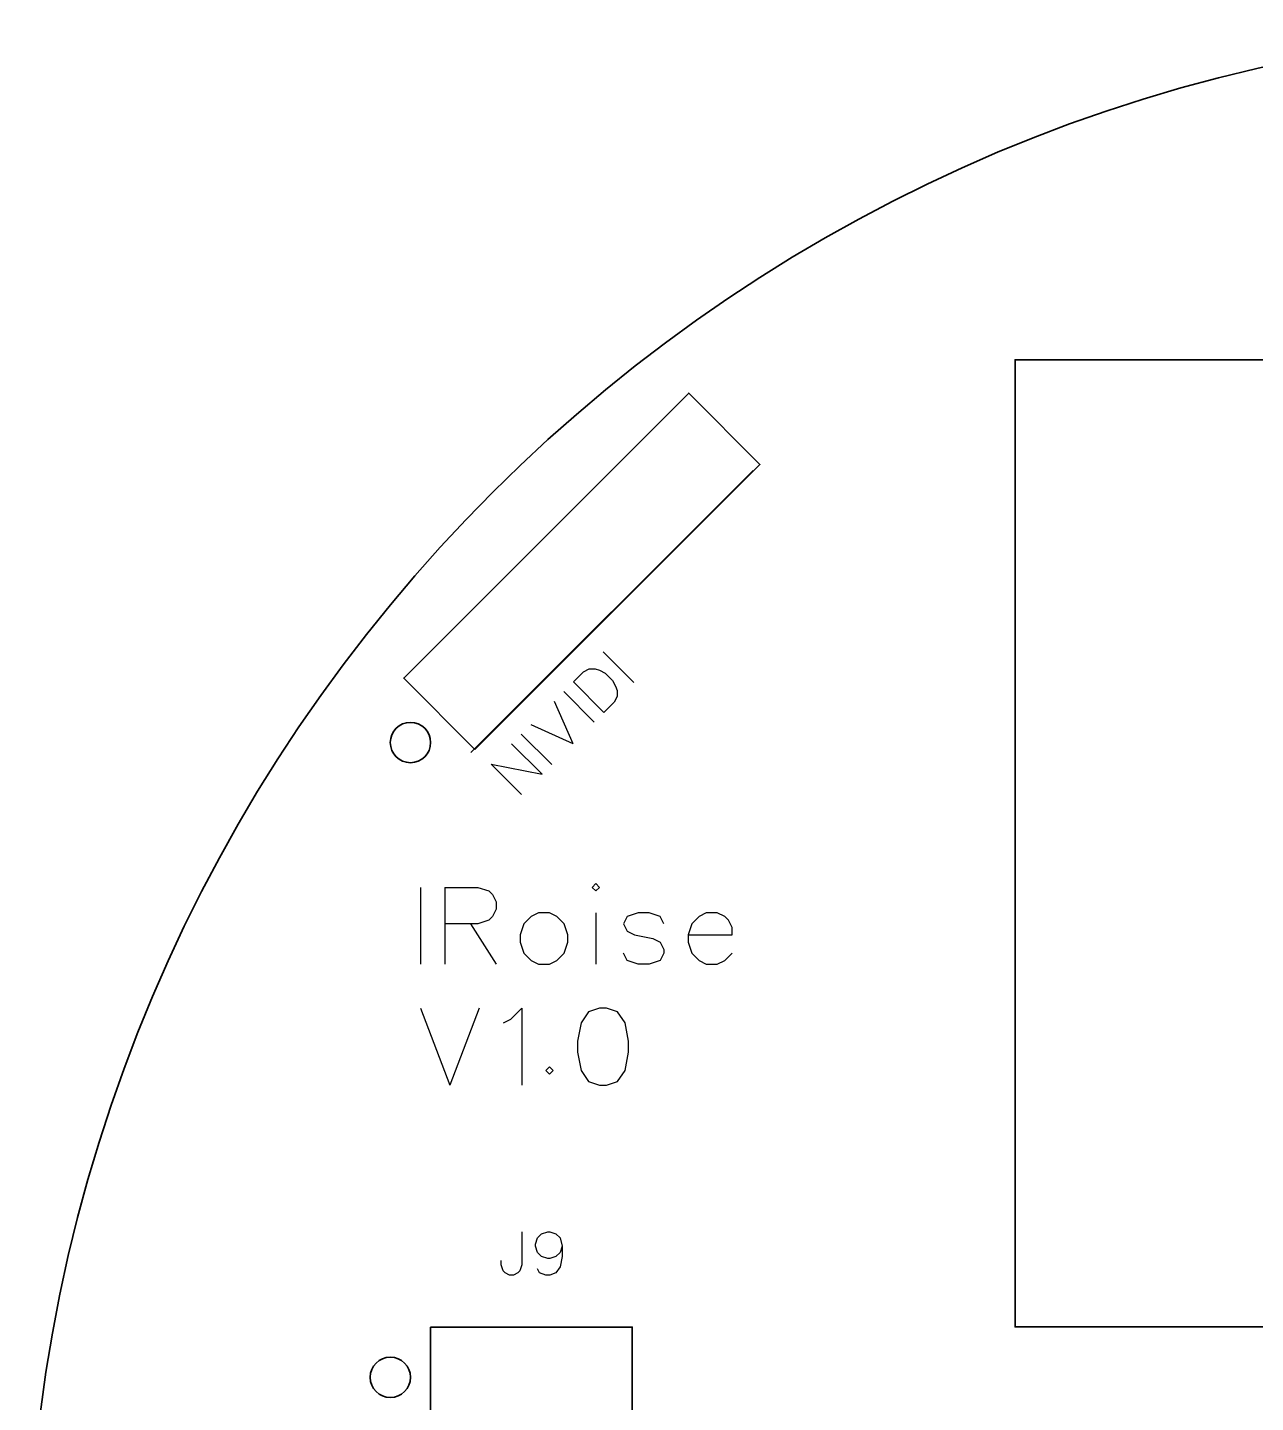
# Model space of a CAD drawing. Header units: inches. Extents: x 125 to 205, y -145 to -65.
# Drawn here: x 125.03 to 155.98, y -99.69 to -65.03 of the extents above; entities that cross this region are included whole.
import ezdxf

# ---------------------------------------------------------------- set-up
doc = ezdxf.new("R2010")
doc.units = ezdxf.units.IN
doc.header["$MEASUREMENT"] = 0
doc.layers.add('Calque 1', color=7, linetype='Continuous')

# ---------------------------------------------------------------- blocks, each defined once
blk = doc.blocks.new('block 2')
at = {"layer": 'Calque 1', "color": 7, "lineweight": 35, "true_color": 0xffffff}
for points in [[(183.7, -90.674), (183.7, -80.768), (177.35, -73.402), (149.918, -73.402), (149.918, -97.786), (177.35, -97.786), (183.7, -90.674)], [(136.302, -83.226), (134.507, -81.429), (141.691, -74.245), (143.487, -76.041), (136.302, -83.226)], [(136.202, -83.308), (143.314, -76.196)], [(135.186, -97.789), (140.266, -97.789), (140.266, -118.109), (135.186, -118.109), (135.186, -97.789)]]:
    blk.add_lwpolyline(points, dxfattribs=at)
at = {"layer": 'Calque 1', "color": 7, "lineweight": 25, "true_color": 0xffffff}
for points in [[(139.539, -80.768), (140.309, -81.539)], [(138.783, -81.524), (139.04, -81.267), (139.185, -81.194), (139.332, -81.194), (139.443, -81.229), (139.589, -81.303), (139.772, -81.486), (139.848, -81.634), (139.884, -81.745), (139.884, -81.892), (139.81, -82.038), (139.553, -82.295)], [(138.54, -81.767), (139.311, -82.537)], [(138.783, -81.524), (139.553, -82.295)], [(138.298, -82.009), (138.774, -83.074)], [(137.466, -82.841), (138.237, -83.611)], [(137.708, -82.598), (138.774, -83.074)], [(137.224, -83.083), (137.994, -83.854)], [(136.71, -83.597), (137.48, -84.367)], [(136.71, -83.597), (137.994, -83.854)], [(137.484, -95.387), (137.484, -96.218), (137.431, -96.373), (137.38, -96.426), (137.276, -96.477), (137.172, -96.477), (137.068, -96.426), (137.015, -96.373), (136.964, -96.218), (136.964, -96.114)], [(138.501, -95.751), (138.45, -95.906), (138.346, -96.01), (138.191, -96.061), (138.137, -96.061), (137.983, -96.01), (137.878, -95.906), (137.828, -95.751), (137.828, -95.697), (137.878, -95.542), (137.983, -95.438), (138.137, -95.387), (138.191, -95.387), (138.346, -95.438), (138.45, -95.542), (138.501, -95.751), (138.501, -96.01), (138.45, -96.269), (138.346, -96.426), (138.191, -96.477), (138.087, -96.477), (137.929, -96.426), (137.878, -96.322)]]:
    blk.add_lwpolyline(points, dxfattribs=at)
at = {"layer": 'Calque 1', "color": 7, "lineweight": 30, "true_color": 0xffffff}
for points in [[(139.255, -86.704), (139.347, -86.795), (139.441, -86.704), (139.347, -86.61), (139.255, -86.704)], [(134.932, -86.704), (134.932, -88.642)], [(135.541, -86.704), (135.541, -88.642)], [(135.541, -86.704), (136.372, -86.704), (136.649, -86.795), (136.743, -86.887), (136.834, -87.072), (136.834, -87.258), (136.743, -87.443), (136.649, -87.535), (136.372, -87.626), (135.541, -87.626)], [(137.906, -87.349), (137.721, -87.443), (137.535, -87.626), (137.444, -87.903), (137.444, -88.088), (137.535, -88.365), (137.721, -88.551), (137.906, -88.642), (138.183, -88.642), (138.368, -88.551), (138.551, -88.365), (138.645, -88.088), (138.645, -87.903), (138.551, -87.626), (138.368, -87.443), (138.183, -87.349), (137.906, -87.349)], [(139.347, -87.349), (139.347, -88.642)], [(141.066, -87.626), (140.972, -87.443), (140.695, -87.349), (140.418, -87.349), (140.141, -87.443), (140.05, -87.626), (140.141, -87.811), (140.327, -87.903), (140.787, -87.997), (140.972, -88.088), (141.066, -88.274), (141.066, -88.365), (140.972, -88.551), (140.695, -88.642), (140.418, -88.642), (140.141, -88.551), (140.05, -88.365)], [(141.676, -87.903), (142.783, -87.903), (142.783, -87.72), (142.692, -87.535), (142.598, -87.443), (142.412, -87.349), (142.135, -87.349), (141.952, -87.443), (141.767, -87.626), (141.676, -87.903), (141.676, -88.088), (141.767, -88.365), (141.952, -88.551), (142.135, -88.642), (142.412, -88.642), (142.598, -88.551), (142.783, -88.365)], [(136.189, -87.626), (136.834, -88.642)], [(134.932, -89.752), (135.671, -91.69)], [(136.41, -89.752), (135.671, -91.69)], [(137.02, -90.12), (137.205, -90.029), (137.482, -89.752), (137.482, -91.69)], [(139.441, -89.752), (139.161, -89.844), (138.978, -90.12), (138.884, -90.583), (138.884, -90.86), (138.978, -91.322), (139.161, -91.599), (139.441, -91.69), (139.623, -91.69), (139.9, -91.599), (140.086, -91.322), (140.177, -90.86), (140.177, -90.583), (140.086, -90.12), (139.9, -89.844), (139.623, -89.752), (139.441, -89.752)], [(138.183, -91.228), (138.091, -91.322), (138.183, -91.413), (138.274, -91.322), (138.183, -91.228)]]:
    blk.add_lwpolyline(points, dxfattribs=at)
at = {"layer": 'Calque 1', "color": 7, "lineweight": 35, "true_color": 0xffffff}
for points, knots in [([(125.026, -105.02), (125.036, -82.929), (142.953, -65.028), (165.044, -65.038), (187.121, -65.048), (205.016, -82.942), (205.026, -105.02)], [0, 0, 0, 0, 1, 1, 1, 2, 2, 2, 2]), ([(134.678, -82.546), (134.959, -82.546), (135.186, -82.774), (135.186, -83.054), (135.186, -83.334), (134.959, -83.562), (134.678, -83.562), (134.397, -83.562), (134.17, -83.334), (134.17, -83.054), (134.17, -82.774), (134.397, -82.546), (134.678, -82.546)], [0, 0, 0, 0, 1, 1, 1, 2, 2, 2, 3, 3, 3, 4, 4, 4, 4]), ([(134.17, -98.548), (134.45, -98.548), (134.678, -98.775), (134.678, -99.056), (134.678, -99.337), (134.45, -99.564), (134.17, -99.564), (133.89, -99.564), (133.662, -99.337), (133.662, -99.056), (133.662, -98.775), (133.89, -98.548), (134.17, -98.548)], [0, 0, 0, 0, 1, 1, 1, 2, 2, 2, 3, 3, 3, 4, 4, 4, 4])]:
    blk.add_open_spline(points, degree=3, knots=knots, dxfattribs=at)

msp = doc.modelspace()

# ---------------------------------------------------------------- block references
at = {"layer": 'Calque 1'}
msp.add_blockref('block 2', (0, 0), dxfattribs=at)

doc.saveas('drawing.dxf')
